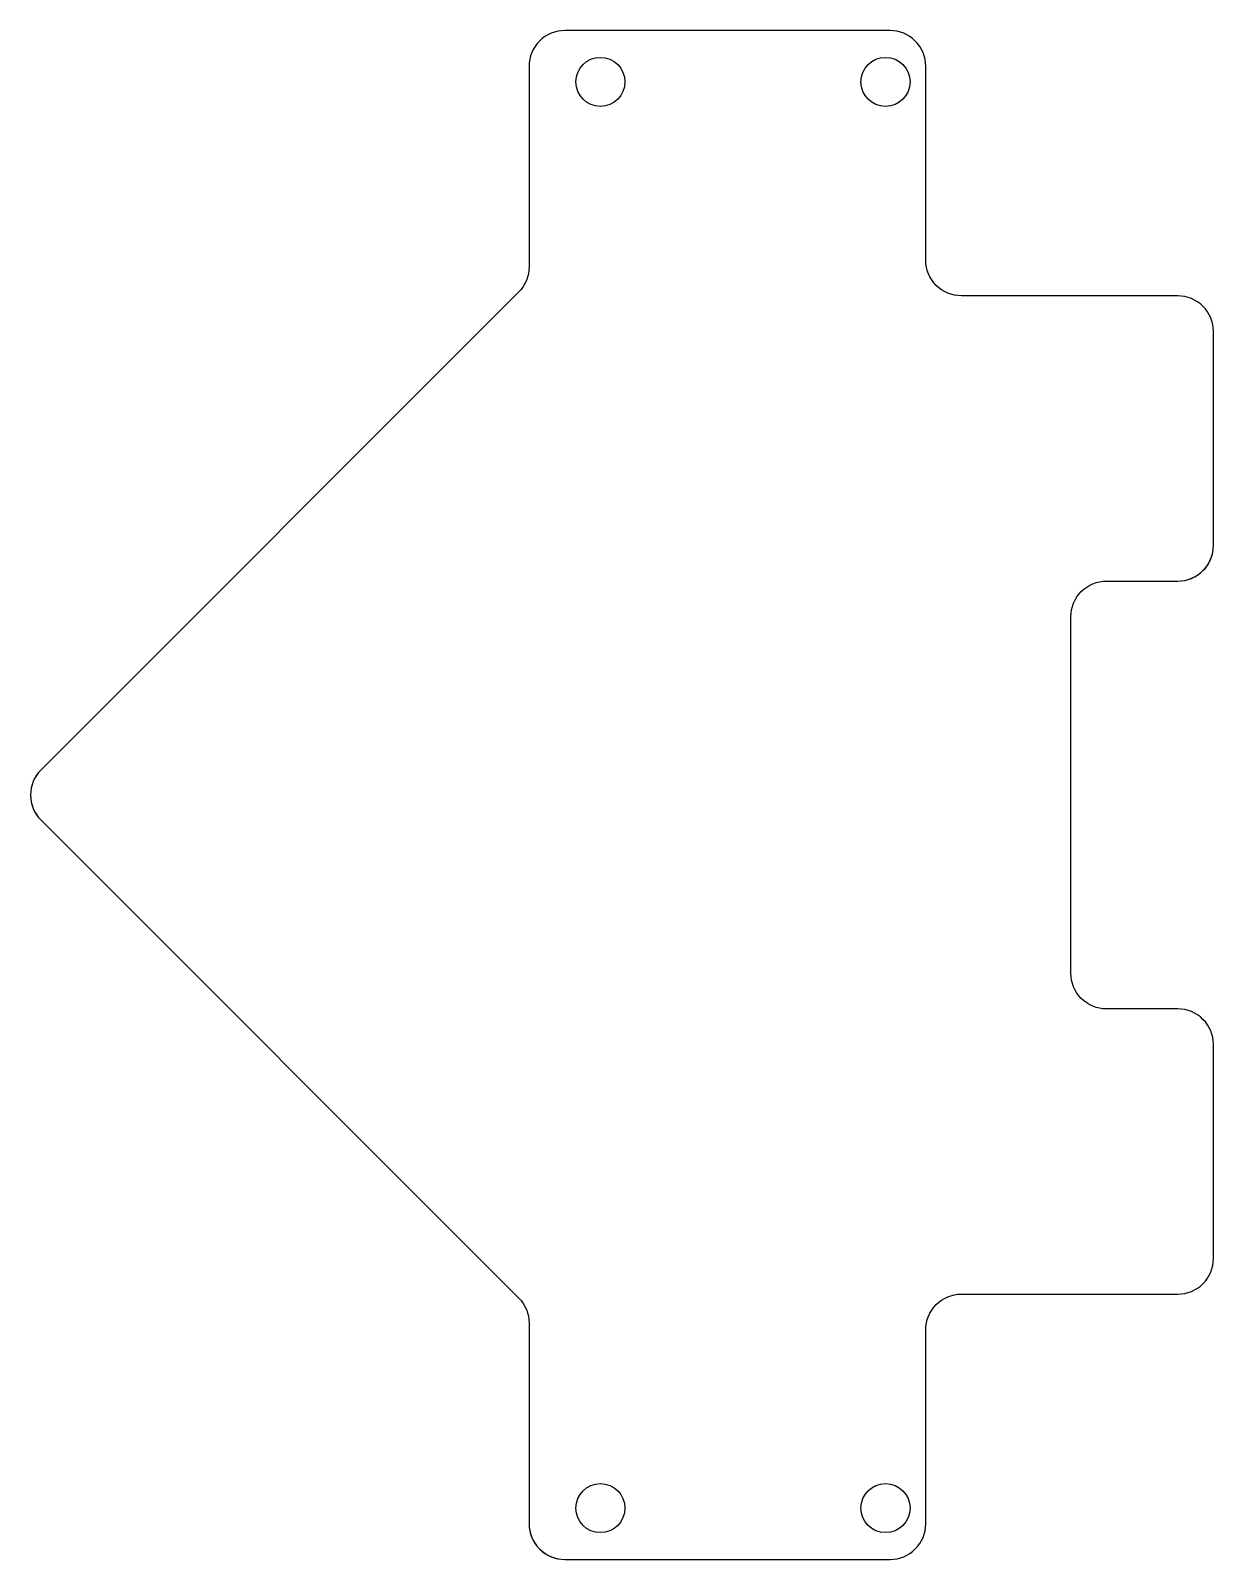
# Model space of a CAD drawing. Header units: inches. Extents: x -24.3 to -20.15, y -2.54 to 2.82.
import ezdxf

# ---------------------------------------------------------------- set-up
doc = ezdxf.new("R2010")
doc.units = ezdxf.units.IN
doc.header["$MEASUREMENT"] = 0
doc.linetypes.add('DASHED', pattern=[0.2067, 0.1654, -0.0413])

msp = doc.modelspace()

# ---------------------------------------------------------------- linework, layer by layer
at = {"color": 181, "linetype": 'DASHED', "lineweight": 25, "true_color": 0xa666ff}
for p, q in [((-22.552, 2.6932), (-22.552, 1.9899)), ((-22.552, -1.7136), (-22.552, -2.4168))]:
    msp.add_line(p, q, dxfattribs=at)
msp.add_lwpolyline([(-22.552, 2.4194), (-22.552, 1.9899, -0.198912), (-22.5886, 1.9016), (-24.2636, 0.2266, 0.414214), (-24.2636, 0.0498), (-22.5886, -1.6252, -0.198912), (-22.552, -1.7136), (-22.552, -2.4168, 0.414214), (-22.427, -2.5418), (-21.286, -2.5418, 0.414214), (-21.161, -2.4168), (-21.161, -1.7368, -0.414214), (-21.036, -1.6118), (-20.277, -1.6118, 0.414214), (-20.152, -1.4868), (-20.152, -0.7368, 0.414214), (-20.277, -0.6118), (-20.527, -0.6118, -0.414214), (-20.652, -0.4868), (-20.652, 0.7632, -0.414214), (-20.527, 0.8882), (-20.277, 0.8882, 0.414214), (-20.152, 1.0132), (-20.152, 1.7632, 0.414214), (-20.277, 1.8882), (-21.036, 1.8882, -0.414214), (-21.161, 2.0132), (-21.161, 2.6932, 0.414214), (-21.286, 2.8182), (-22.427, 2.8182, 0.414214), (-22.552, 2.6932)], format="xyb", close=True)
for points in [[(-20.152, 1.0132), (-20.152, 1.7632, 0.414214), (-20.277, 1.8882), (-21.036, 1.8882, -0.414214), (-21.161, 2.0132), (-21.161, 2.6932, 0.414214), (-21.286, 2.8182), (-22.427, 2.8182, 0.414214), (-22.552, 2.6932)], [(-22.427, -2.5418), (-21.286, -2.5418, 0.414214), (-21.161, -2.4168), (-21.161, -1.7368, -0.414214), (-21.036, -1.6118), (-20.277, -1.6118, 0.414214), (-20.152, -1.4868), (-20.152, -0.7368, 0.414214), (-20.277, -0.6118), (-20.527, -0.6118, -0.414214), (-20.652, -0.4868), (-20.652, 0.7632, -0.414214), (-20.527, 0.8882), (-20.277, 0.8882)]]:
    msp.add_lwpolyline(points, format="xyb")
for centre in [(-22.302, 2.6382), (-21.302, 2.6382), (-22.302, -2.3618), (-21.302, -2.3618)]:
    msp.add_circle(centre, 0.086)
for centre, start, end in [((-20.277, 1.0132), 270, 0), ((-24.1752, 0.1382), 135, 225), ((-22.427, -2.4168), 180, 270)]:
    msp.add_arc(centre, 0.125, start, end)

doc.saveas('drawing.dxf')
